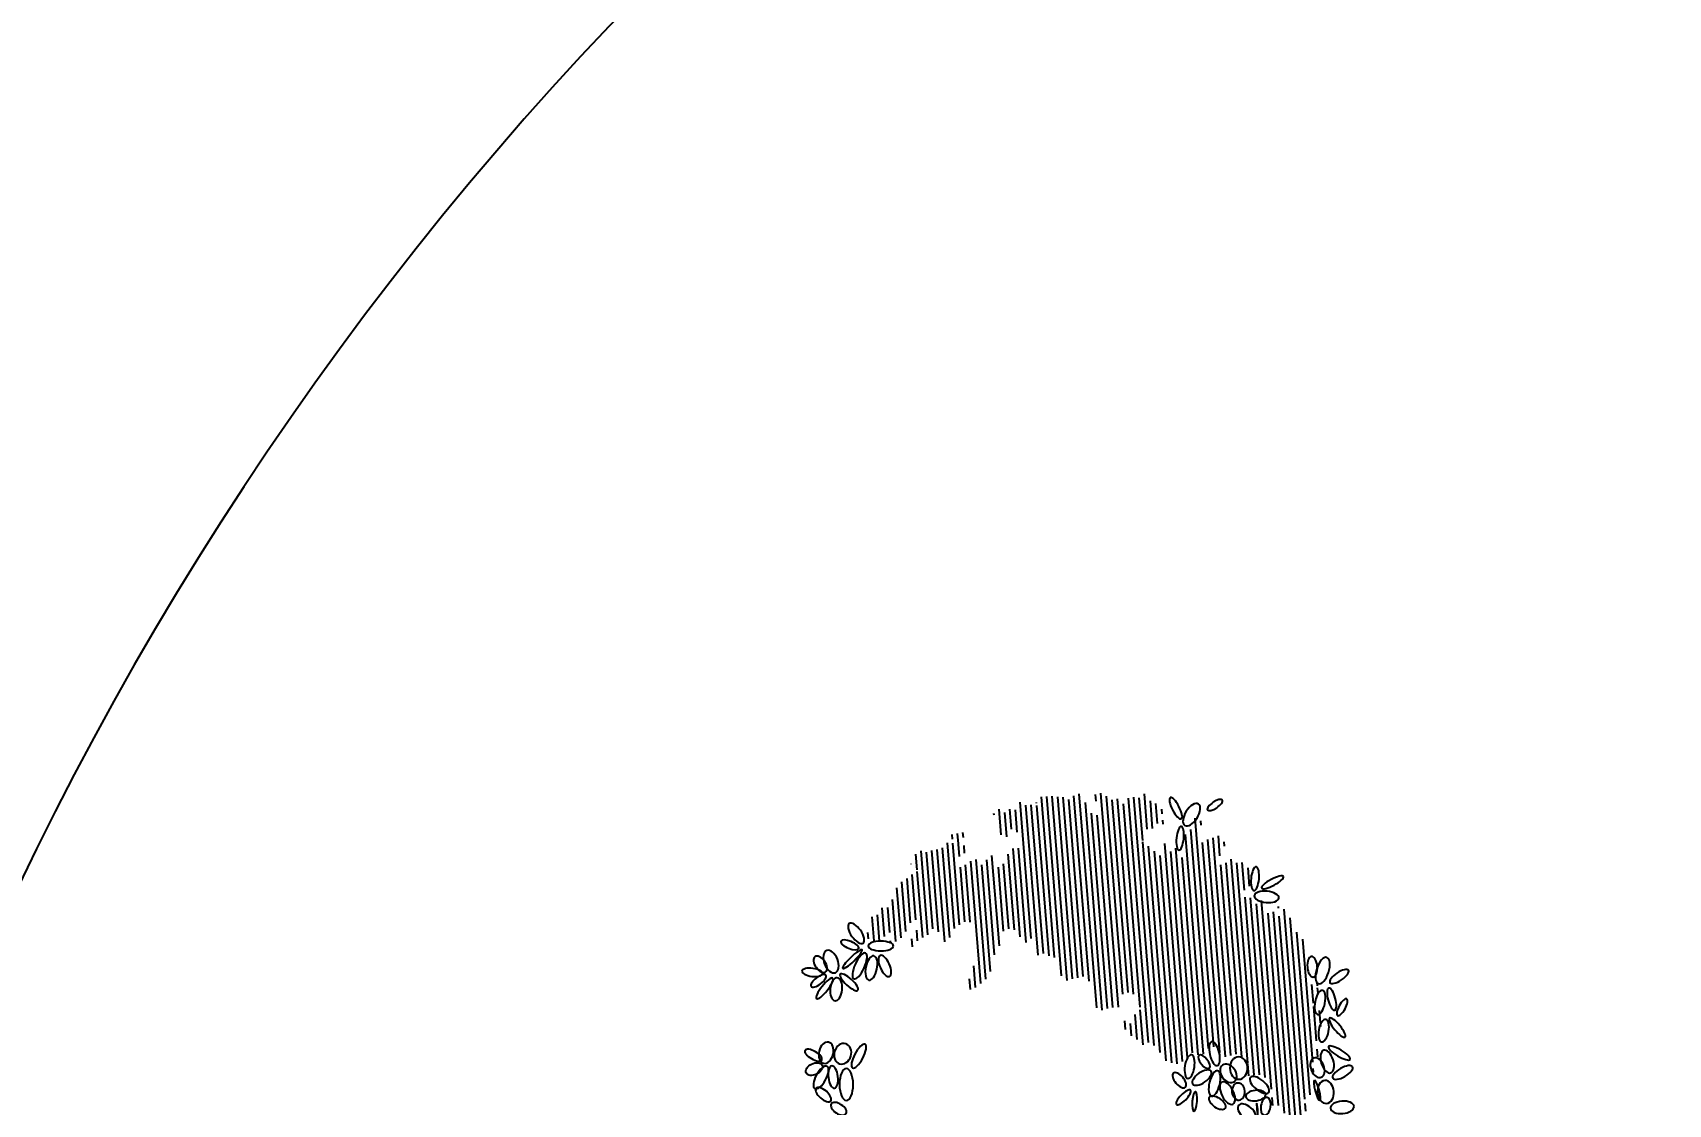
# Model space of a CAD drawing. Header units: millimetres. Extents: x 1590 to 1932, y -48 to 167.
# Drawn here: x 1625.219 to 1628.555, y 113.74 to 115.925 of the extents above; entities that cross this region are included whole.
import ezdxf

# ---------------------------------------------------------------- set-up
doc = ezdxf.new("R2010")
doc.units = ezdxf.units.MM
doc.header["$LTSCALE"] = 0.1
doc.header["$MEASUREMENT"] = 0
doc.header["$PDMODE"] = 35
doc.header["$PDSIZE"] = 0.75
doc.layers.get('0').update_dxf_attribs({"linetype": 'CONTINUOUS'})
doc.layers.get('DEFPOINTS').update_dxf_attribs({"linetype": 'CONTINUOUS'})
doc.layers.add('CALLES', color=3, linetype='CONTINUOUS')
doc.layers.add('MUEBLES', color=1, linetype='CONTINUOUS')
doc.styles.add('ROMAND', font='romand.shx')
doc.dimstyles.new('URBA', dxfattribs={"dimtxt": 20, "dimasz": 0.5, "dimexe": 1.25, "dimexo": 0.63, "dimgap": 0.63, "dimtad": 0, "dimtih": 1, "dimtoh": 1, "dimzin": 1, "dimdsep": 46, "dimtxsty": 'ROMAND', "dimcen": 2.5, "dimclrd": 1, "dimclre": 1, "dimclrt": 3, "dimadec": 0, "dimazin": 0, "dimtfac": 1, "dimtmove": 0, "dimatfit": 3, "dimfxl": 1, "dimtvp": 1, "dimtolj": 1, "dimtzin": 1, "dimarcsym": 0})

# ---------------------------------------------------------------- blocks, each defined once
blk = doc.blocks.new('E6', base_point=(554.09564, 428.344445))
blk.add_circle((554.330218, 428.344445), 0.234577)
blk = doc.blocks.new('ARB-9')
at = {"color": 0}
for p, q in [((24.3014, 8.1134), (24.3014, 8.5675)), ((24.3125, 8.1036), (24.3125, 8.5685)), ((24.2794, 8.4985), (24.2794, 8.5138)), ((24.2904, 8.0998), (24.2904, 8.5398)), ((24.3235, 8.1055), (24.3235, 8.5143)), ((24.2683, 8.1486), (24.2683, 8.4817)), ((24.2794, 8.1187), (24.2794, 8.4897)), ((24.3345, 8.0786), (24.3345, 8.4979)), ((24.3456, 8.4805), (24.3456, 8.4969)), ((24.2573, 8.4643), (24.2573, 8.4645)), ((24.3456, 8.0841), (24.3456, 8.4634)), ((24.2573, 8.4287), (24.2573, 8.4364)), ((24.2573, 8.164), (24.2573, 8.4158)), ((24.3566, 8.0713), (24.3566, 8.4388)), ((24.3676, 8.0687), (24.3676, 8.4326)), ((24.3787, 7.9977), (24.3787, 8.4326)), ((24.3897, 8.4082), (24.3897, 8.4326)), ((24.3897, 7.9892), (24.3897, 8.407)), ((24.2463, 8.3902), (24.2463, 8.4058)), ((24.4007, 7.9962), (24.4007, 8.3935)), ((24.4118, 7.9995), (24.4118, 8.3864)), ((24.4228, 7.9434), (24.4228, 8.3882)), ((24.4338, 7.9454), (24.4338, 8.3905)), ((24.4449, 7.9511), (24.4449, 8.3804)), ((24.478, 7.9316), (24.478, 8.3813)), ((24.489, 7.9778), (24.489, 8.3815)), ((24.5001, 7.9578), (24.5001, 8.3769)), ((24.5111, 7.9639), (24.5111, 8.3858)), ((24.5221, 7.9469), (24.5221, 8.3924)), ((24.5332, 7.9702), (24.5332, 8.3967)), ((24.5442, 7.9605), (24.5442, 8.3934)), ((24.5552, 7.9491), (24.5552, 8.3889)), ((24.2352, 8.3423), (24.2352, 8.3444)), ((24.2463, 8.3028), (24.2463, 8.3732)), ((24.4559, 7.9003), (24.4559, 8.368)), ((24.467, 7.9227), (24.467, 8.3707)), ((24.5663, 7.9397), (24.5663, 8.3707)), ((24.5773, 7.8473), (24.5773, 8.3551)), ((24.5883, 7.8485), (24.5883, 8.3487)), ((24.5994, 8.2805), (24.5994, 8.352)), ((24.2352, 8.312), (24.2352, 8.3367)), ((24.6104, 8.2892), (24.6104, 8.3401)), ((24.6214, 8.3067), (24.6214, 8.3321)), ((24.6325, 8.3001), (24.6325, 8.318)), ((24.2352, 8.2655), (24.2352, 8.2765)), ((24.2463, 8.2577), (24.2463, 8.2956)), ((24.5994, 7.8594), (24.5994, 8.275)), ((24.6766, 7.8498), (24.6766, 8.2751)), ((24.2352, 8.2543), (24.2352, 8.2609)), ((24.6104, 7.8479), (24.6104, 8.2474)), ((24.6214, 7.8491), (24.6214, 8.2431)), ((24.6325, 7.8405), (24.6325, 8.2458)), ((24.6435, 7.8337), (24.6435, 8.2717)), ((24.6545, 7.8781), (24.6545, 8.2714)), ((24.6656, 7.8726), (24.6656, 8.2724)), ((24.6876, 7.8316), (24.6876, 8.2695)), ((24.6987, 7.8345), (24.6987, 8.2142)), ((24.7428, 7.8316), (24.7428, 8.2087)), ((24.9304, 8.1634), (24.9304, 8.2082)), ((24.9414, 8.189), (24.9414, 8.2108)), ((24.7097, 7.8413), (24.7097, 8.2035)), ((24.7207, 7.8353), (24.7207, 8.205)), ((24.7318, 7.8343), (24.7318, 8.2066)), ((24.7538, 7.8316), (24.7538, 8.1985)), ((24.8973, 7.9598), (24.8973, 8.1777)), ((24.9083, 7.948), (24.9083, 8.193)), ((24.9194, 7.9501), (24.9194, 8.2009)), ((24.7649, 7.8316), (24.7649, 8.1603)), ((24.7759, 7.8479), (24.7759, 8.1555)), ((24.787, 7.8458), (24.787, 8.1501)), ((24.798, 7.8458), (24.798, 8.1527)), ((24.8863, 7.9505), (24.8863, 8.1446)), ((24.809, 7.8389), (24.809, 8.1175)), ((24.8201, 7.9319), (24.8201, 8.125)), ((24.8311, 7.9319), (24.8311, 8.1121)), ((24.8752, 7.9422), (24.8752, 8.1274)), ((24.9856, 7.921), (24.9856, 8.1101)), ((25.0518, 8.0982), (25.0518, 8.1146)), ((24.3014, 8.0937), (24.3014, 8.0969)), ((24.8421, 7.942), (24.8421, 8.0971)), ((24.8532, 7.9612), (24.8532, 8.0941)), ((24.8642, 7.9673), (24.8642, 8.0984)), ((24.9304, 7.9571), (24.9304, 8.0743)), ((24.9525, 7.9109), (24.9525, 8.0778)), ((24.9635, 7.909), (24.9635, 8.0848)), ((24.9745, 7.9182), (24.9745, 8.1017)), ((24.9966, 7.9221), (24.9966, 8.0884)), ((25.0076, 7.9246), (25.0076, 8.0817)), ((25.0187, 7.921), (25.0187, 8.0931)), ((25.0297, 7.9626), (25.0297, 8.0974)), ((25.0407, 8.0818), (25.0407, 8.1035)), ((25.0628, 7.981), (25.0628, 8.0828)), ((25.0738, 7.9922), (25.0738, 8.0945)), ((25.0849, 8.015), (25.0849, 8.101)), ((25.0959, 8.099), (25.0959, 8.1043)), ((25.0959, 8.0306), (25.0959, 8.0819)), ((25.107, 8.0302), (25.107, 8.089)), ((25.118, 8.0439), (25.118, 8.0976)), ((25.129, 8.0472), (25.129, 8.0964)), ((25.1401, 8.0783), (25.1401, 8.091)), ((24.3566, 8.0096), (24.3566, 8.0471)), ((24.3676, 7.9981), (24.3676, 8.055)), ((24.9414, 7.9605), (24.9414, 8.0724)), ((25.0407, 7.9675), (25.0407, 8.0604)), ((25.0518, 7.9752), (25.0518, 8.0659)), ((24.4118, 7.9401), (24.4118, 7.9811)), ((24.4007, 7.9533), (24.4007, 7.9621)), ((25.0297, 7.9272), (25.0297, 7.9591)), ((25.0407, 7.9456), (25.0407, 7.9465)), ((24.4449, 7.9068), (24.4449, 7.9153)), ((24.5221, 7.8987), (24.5221, 7.9068)), ((24.5442, 7.8575), (24.5442, 7.9138)), ((24.5552, 7.8422), (24.5552, 7.9143)), ((24.5663, 7.8495), (24.5663, 7.9371)), ((24.8421, 7.8567), (24.8421, 7.9066)), ((24.9304, 7.9174), (24.9304, 7.9332)), ((24.9414, 7.914), (24.9414, 7.9388)), ((24.9414, 7.8921), (24.9414, 7.9129)), ((24.5221, 7.876), (24.5221, 7.8862)), ((24.5332, 7.8639), (24.5332, 7.905)), ((24.8201, 7.8535), (24.8201, 7.8988)), ((24.8311, 7.851), (24.8311, 7.8923)), ((24.8532, 7.8495), (24.8532, 7.9017)), ((24.9304, 7.8906), (24.9304, 7.901)), ((24.9525, 7.8928), (24.9525, 7.9023)), ((24.6545, 7.8354), (24.6545, 7.8492)), ((24.7759, 7.842), (24.7759, 7.8431)), ((24.8642, 7.8567), (24.8642, 7.8598))]:
    blk.add_line(p, q, dxfattribs=at)
for p, xscale, yscale, zscale, rotation in [((24.2285, 8.5124), 0.1031575406896552, -0.05393277000000001, 0.1031575406896552, 180), ((24.3641, 8.5156), 0.07800756206896553, -0.04240867655172414, 0.07800756206896553, 255.613959), ((24.3837, 8.5225), 0.09377957482758624, -0.05254987655172415, 0.09377957482758624, 314.0484609999999), ((24.3773, 8.5156), 0.05498893551724139, -0.003687706551724138, 0.05498893551724139, 270), ((24.2354, 8.5018), 0.09974736620689657, -0.07191035689655174, 0.09974736620689657, 270), ((24.2486, 8.4944), 0.08994314482758624, -0.01797758689655173, 0.08994314482758624, 280.4783160000001), ((24.3513, 8.47), 0.1035838055172414, -0.04563541862068967, 0.1035838055172414, 315.909593), ((24.3577, 8.4732), 0.08738551862068968, -0.04517445413793105, 0.08738551862068968, 2.251892), ((24.4127, 8.4806), 0.07459738758620692, -0.05623759241379311, 0.07459738758620692, 270), ((24.4259, 8.4875), 0.106567705862069, -0.05254987655172415, 0.106567705862069, 291.88042), ((24.4421, 8.4944), 0.08397535344827589, -0.04194771206896552, 0.08397535344827589, 321.691422), ((24.5001, 8.4557), 0.08738551862068968, -0.02074337379310345, 0.08738551862068968, 81.175392), ((24.5099, 8.4525), 0.08738551862068968, -0.02811879620689656, 0.08738551862068968, 40.566776), ((24.2187, 8.4516), 0.09974736620689657, -0.03964288965517243, 0.09974736620689657, 205.261598), ((24.2221, 8.4405), 0.1031575406896552, -0.05393277000000001, 0.1031575406896552, 282.305911), ((24.2418, 8.4479), 0.08994314482758624, -0.05762047655172415, 0.08994314482758624, 287.217457), ((24.4191, 8.4419), 0.08781178344827588, -0.0631520503448276, 0.08781178344827588, 301.793919), ((24.4515, 8.4174), 0.1133880362068966, -0.04563541862068967, 0.1133880362068966, 71.749948), ((24.4647, 8.4174), 0.09718974931034487, -0.04563541862068967, 0.09718974931034487, 29.714794), ((24.5197, 8.4456), 0.0809914531034483, -0.03872096068965518, 0.0809914531034483, 306.041986), ((25.2137, 8.4428), 0.0775812879310345, -0.04194771206896552, 0.0775812879310345, 322.530636), ((24.2221, 8.3866), 0.1095515968965518, -0.02857976068965518, 0.1095515968965518, 144.501428), ((24.4097, 8.4382), 0.09718974931034487, -0.07698096620689657, 0.09718974931034487, 266.129052), ((24.4515, 8.4068), 0.1069939706896552, -0.04194771206896552, 0.1069939706896552, 277.965534), ((24.4677, 8.4105), 0.07161349655172417, -0.03180650275862069, 0.07161349655172417, 305.188152), ((24.5133, 8.428), 0.1035838055172414, -0.04194771206896552, 0.1035838055172414, 256.776838), ((25.206, 8.3511), 0.1393905537931035, -0.05946433448275863, 0.1393905537931035, 85.44208800000001), ((25.2431, 8.4147), 0.08397535344827589, -0.03825999620689656, 0.08397535344827589, 314.1184079999999), ((24.2153, 8.3289), 0.106567705862069, -0.02857976068965518, 0.106567705862069, 124.601171), ((24.2354, 8.376), 0.09974736620689657, -0.0433306055172414, 0.09974736620689657, 254.828294), ((25.235, 8.3437), 0.09718974931034487, -0.04194771206896552, 0.09718974931034487, 92.20655800000002), ((25.2448, 8.3437), 0.1099778710344828, -0.04517445413793105, 0.1099778710344828, 56.620077), ((25.1932, 8.3511), 0.1163719272413793, -0.03872096068965518, 0.1163719272413793, 237.514893), ((25.2188, 8.3405), 0.09079568379310346, -0.07375421482758622, 0.09079568379310346, 248.38077), ((25.2512, 8.3368), 0.09420584896551727, -0.06269108586206898, 0.09420584896551727, 252.313808), ((25.2546, 8.3405), 0.0775812879310345, 0.04886217000000001, 0.0775812879310345, 21.157575), ((24.1987, 8.3252), 0.08312280517241383, -0.02857976068965518, 0.08312280517241383, 236.262371), ((24.2119, 8.2676), 0.09974736620689657, -0.03226746724137931, 0.09974736620689657, 100.347736), ((24.2251, 8.2713), 0.106567705862069, -0.0433306055172414, 0.106567705862069, 73.987174), ((25.2546, 8.3299), 0.08397535344827589, -0.03503325413793104, 0.08397535344827589, 325.179835), ((24.2085, 8.257), 0.09676347517241382, -0.03595518310344828, 0.09676347517241382, 209.167432), ((24.232, 8.257), 0.119782101724138, -0.05393277000000001, 0.119782101724138, 247.872239), ((24.2418, 8.2427), 0.08994314482758624, -0.0433306055172414, 0.08994314482758624, 270), ((25.2094, 8.1653), 0.1001736403448276, -0.05254987655172415, 0.1001736403448276, 79.93621999999999), ((25.2188, 8.1653), 0.1133880362068966, -0.02811879620689656, 0.1133880362068966, 47.239264), ((25.1186, 8.127), 0.1001736403448276, -0.04194771206896552, 0.1001736403448276, 109.518547), ((25.1314, 8.127), 0.1069939706896552, -0.04932313448275864, 0.1069939706896552, 73.80598400000001), ((25.1476, 8.1197), 0.1231922668965518, -0.04194771206896552, 0.1231922668965518, 60.76383000000001), ((25.2026, 8.1584), 0.1040100796551724, -0.03134553827586208, 0.1040100796551724, 132.760736), ((25.232, 8.1584), 0.0809914531034483, -0.03134553827586208, 0.0809914531034483, 32.228389), ((25.1544, 8.1127), 0.1163719272413793, -0.02074337379310345, 0.1163719272413793, 39.219307), ((25.2124, 8.1547), 0.1035838055172414, -0.05946433448275863, 0.1035838055172414, 286.618283), ((25.232, 8.1515), 0.0809914531034483, -0.04563541862068967, 0.0809914531034483, 300.195482), ((25.2384, 8.1547), 0.09079568379310346, -0.03503325413793104, 0.09079568379310346, 347.7961789999999), ((25.1412, 8.1058), 0.1099778710344828, -0.04194771206896552, 0.1099778710344828, 175.292933), ((25.1608, 8.1095), 0.08397535344827589, -0.03180650275862069, 0.08397535344827589, 333.206796), ((24.3479, 8.0676), 0.1069939706896552, -0.04932313448275864, 0.1069939706896552, 169.89314), ((25.151, 8.0989), 0.1035838055172414, -0.04563541862068967, 0.1035838055172414, 301.060408), ((24.3317, 8.0533), 0.1069939706896552, -0.02811879620689656, 0.1069939706896552, 203.115863), ((24.3479, 8.057), 0.1035838055172414, -0.03503325413793104, 0.1035838055172414, 259.881614), ((24.4937, 7.9625), 0.1035838055172414, -0.03180650275862069, 0.1035838055172414, 259.521684), ((24.4775, 7.9131), 0.1099778710344828, -0.0557766279310345, 0.1099778710344828, 232.770168), ((24.4289, 7.8855), 0.07800756206896553, -0.02811879620689656, 0.07800756206896553, 208.929827), ((24.4839, 7.8993), 0.1035838055172414, -0.03134553827586208, 0.1035838055172414, 292.425598)]:
    blk.add_blockref('E6', p, dxfattribs=dict(xscale=xscale, yscale=yscale, zscale=zscale, rotation=rotation))
blk = doc.blocks.new('UTP1$0$DIMBLOCK')
at = {"color": 4}
blk.add_line((-5.25, -5.25), (5.25, 5.25), dxfattribs=at)
at = {"color": 1}
blk.add_line((-7.5, 0), (10.5, 0), dxfattribs=at)
blk = doc.blocks.new('*D104')
at = {"layer": 'CALLES', "color": 1, "linetype": 'Continuous', "lineweight": -2, "transparency": 16777216}
for p, q in [((1627.2051, 116.3888), (1625.5212, 119.2426)), ((1627.2251, 116.3888), (1627.2051, 116.3888))]:
    blk.add_line(p, q, dxfattribs=at)
at = {"layer": 'DEFPOINTS', "color": 0, "linetype": 'Continuous', "transparency": 16777216}
for p in [(1625.5111, 119.2599), (1630.5927, 110.6473)]:
    blk.add_point(p, dxfattribs=at)
at = {"layer": 'CALLES', "color": 1, "linetype": 'Continuous', "lineweight": -2, "transparency": 16777216, "xscale": 0.02, "yscale": 0.02, "zscale": 0.02, "rotation": 120.5416132070291}
blk.add_blockref('UTP1$0$DIMBLOCK', (1625.5111, 119.2599), dxfattribs=at)
at = {"layer": 'CALLES', "color": 3, "linetype": 'Continuous', "transparency": 16777216, "insert": (1628.4832, 116.3888), "char_height": 0.5, "attachment_point": 5, "style": 'ROMAND'}
blk.add_mtext('\\A1;R10.00', dxfattribs=at)

msp = doc.modelspace()

# ---------------------------------------------------------------- linework, layer by layer
at = {"color": 4, "linetype": 'Continuous'}
for centre, radius, start, end in [((1630.7358, 110.4627), 10.1431, 90, 180), ((1631.3482, 111.2463), 6.8231, 95.14964, 186.59418)]:
    msp.add_arc(centre, radius, start, end, dxfattribs=at)

# ---------------------------------------------------------------- block references
at = {"layer": 'MUEBLES', "color": 2, "rotation": 184.6620882374008}
msp.add_blockref('ARB-9', (1651.3225, 124.1848), dxfattribs=at)

# ---------------------------------------------------------------- dimensions: what is measured, and where the dimension line sits
at = {"layer": 'CALLES', "color": 7, "linetype": 'Continuous'}
dim = msp.add_radius_dim(center=(1630.5927, 110.6473), mpoint=(1625.5111, 119.2599), dimstyle='URBA', override={"dimtxt": 0.5, "dimasz": 0.02, "dimexe": 0.18, "dimexo": 0.0625, "dimgap": 0.02, "dimzin": 0, "dimblk1": 'UTP1$0$DIMBLOCK', "dimblk2": 'UTP1$0$DIMBLOCK', "dimsah": 1, "dimcen": 0.09, "dimtdec": 4, "dimtofl": 0, "dimtvp": 0, "dimtzin": 0}, dxfattribs=at)
dim.commit()
dim.dimension.update_dxf_attribs({"geometry": '*D104', "text_midpoint": (1628.4832, 116.3888), "dimtype": 164})

doc.saveas('drawing.dxf')
